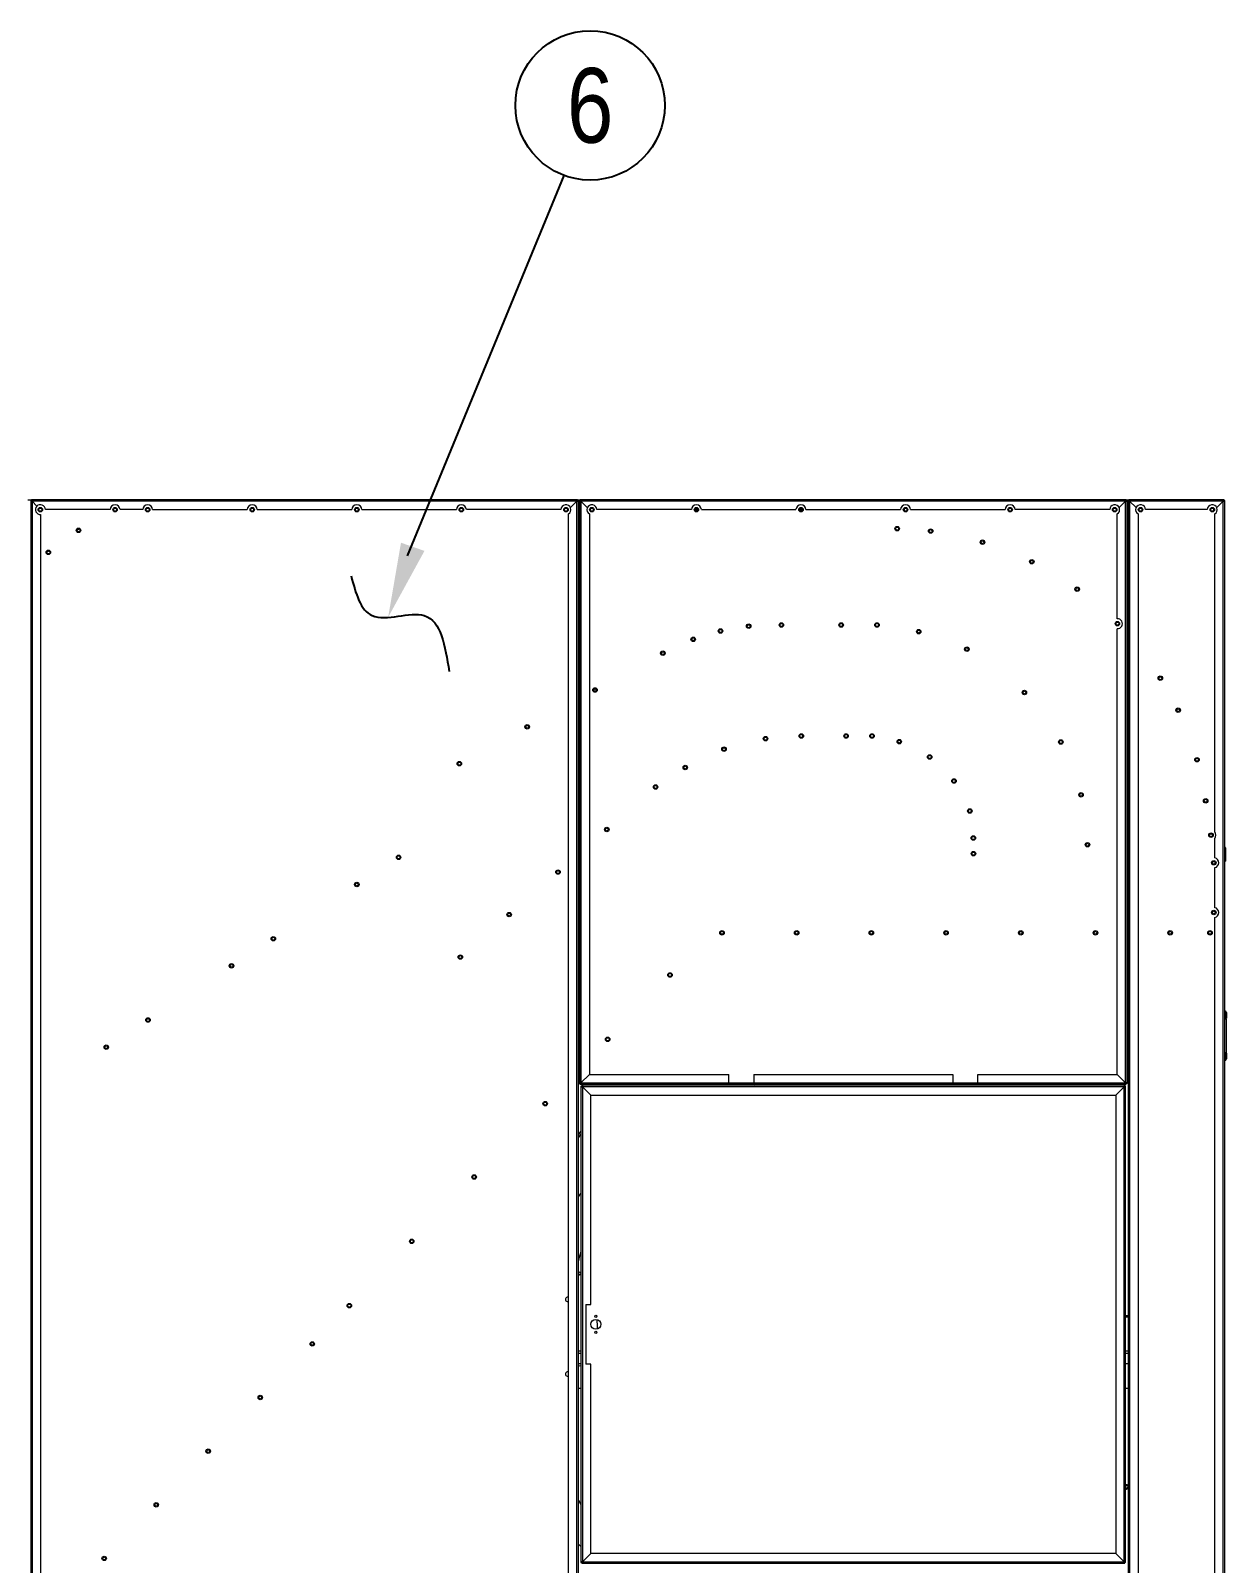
# Model space of a CAD drawing. Header units: millimetres. Extents: x -17070 to 41831, y -291348 to 30635.
# Drawn here: x 25119 to 27520, y 18287 to 21365 of the extents above; entities that cross this region are included whole.
import ezdxf
from ezdxf.enums import TextEntityAlignment as Align

# ---------------------------------------------------------------- set-up
doc = ezdxf.new("R2010")
doc.units = ezdxf.units.MM
doc.layers.add('냉각탑_dim', color=1, linetype='Continuous')
doc.layers.add('냉각탑_text', color=3, linetype='Continuous')
doc.styles.get("Standard").update_dxf_attribs({"font": 'arial.ttf'})

# ---------------------------------------------------------------- blocks, each defined once
blk = doc.blocks.new('1')
at = {"color": 7, "lineweight": 20, "ltscale": 0.003944}
blk.add_line((25113.6, 20422.7), (25120.7, 20422.7), dxfattribs=at)
at = {"color": 7, "lineweight": 20, "ltscale": 0.000888889}
for p, q in [((25119.1, 20421.1), (25120.7, 20421.1)), ((25119.1, 20419.6), (25120.7, 20419.6)), ((25120.7, 20422.7), (25120.7, 20421.1)), ((25122.2, 20422.7), (25122.2, 20421.1)), ((26216, 20422.7), (26216, 20421.1)), ((26217.5, 20422.7), (26217.5, 20421.1)), ((26219.1, 20421.1), (26217.5, 20421.1)), ((26219.1, 20419.6), (26217.5, 20419.6)), ((26221.1, 20421.1), (26222.7, 20421.1)), ((26221.1, 20419.6), (26222.7, 20419.6)), ((26222.7, 20422.7), (26222.7, 20421.1)), ((26224.2, 20422.7), (26224.2, 20421.1)), ((27318, 20422.7), (27318, 20421.1)), ((27319.5, 20422.7), (27319.5, 20421.1)), ((27321.1, 20421.1), (27319.5, 20421.1)), ((27321.1, 20419.6), (27319.5, 20419.6)), ((27323.1, 20421.1), (27324.7, 20421.1)), ((27323.1, 20419.6), (27324.7, 20419.6)), ((27324.7, 20422.7), (27324.7, 20421.1)), ((27326.2, 20422.7), (27326.2, 20421.1)), ((27514, 20422.7), (27514, 20421.1)), ((27515.5, 20422.7), (27515.5, 20421.1)), ((27517.1, 20421.1), (27515.5, 20421.1)), ((27517.1, 20419.6), (27515.5, 20419.6)), ((27517.1, 19696.6), (27518.7, 19696.6)), ((26221.1, 19251.8), (26222.7, 19251.8)), ((26221.1, 19250.3), (26222.7, 19250.3)), ((26222.7, 19248.7), (26222.7, 19250.3)), ((26224.1, 19245.1), (26225.7, 19245.1)), ((26224.1, 19243.6), (26225.7, 19243.6)), ((26224.2, 19248.7), (26224.2, 19250.3)), ((26225.7, 19246.7), (26225.7, 19245.1)), ((26227.2, 19246.7), (26227.2, 19245.1)), ((27315, 19246.7), (27315, 19245.1)), ((27316.5, 19246.7), (27316.5, 19245.1)), ((27318.1, 19245.1), (27316.5, 19245.1)), ((27318.1, 19243.6), (27316.5, 19243.6)), ((27318, 19248.7), (27318, 19250.3)), ((27321.1, 19251.8), (27319.5, 19251.8)), ((27321.1, 19250.3), (27319.5, 19250.3)), ((27319.5, 19248.7), (27319.5, 19250.3)), ((26224.1, 18289.8), (26225.7, 18289.8)), ((26224.1, 18288.3), (26225.7, 18288.3)), ((26225.7, 18286.7), (26225.7, 18288.3)), ((26227.2, 18286.7), (26227.2, 18288.3)), ((27315, 18286.7), (27315, 18288.3)), ((27318.1, 18289.8), (27316.5, 18289.8)), ((27316.5, 18286.7), (27316.5, 18288.3)), ((27318.1, 18288.3), (27316.5, 18288.3))]:
    blk.add_line(p, q, dxfattribs=at)
at = {"color": 7, "lineweight": 20, "ltscale": 0.000833333}
for p, q in [((25119.1, 20421.1), (25119.1, 20419.6)), ((25122.2, 20422.7), (25120.7, 20422.7)), ((25120.7, 20419.6), (25120.7, 20421.1)), ((25120.7, 20421.1), (25122.2, 20421.1)), ((25122.2, 20419.6), (25120.7, 20419.6)), ((26217.5, 20422.7), (26216, 20422.7)), ((26216, 20419.6), (26216, 20421.1)), ((26216, 20421.1), (26217.5, 20421.1)), ((26216, 20419.6), (26217.5, 20419.6)), ((26217.5, 20421.1), (26217.5, 20419.6)), ((26219.1, 20419.6), (26219.1, 20421.1)), ((26221.1, 20421.1), (26221.1, 20419.6)), ((26224.2, 20422.7), (26222.7, 20422.7)), ((26222.7, 20421.1), (26224.2, 20421.1)), ((26222.7, 20419.6), (26222.7, 20421.1)), ((26224.2, 20419.6), (26222.7, 20419.6)), ((27319.5, 20422.7), (27318, 20422.7)), ((27318, 20419.6), (27318, 20421.1)), ((27318, 20421.1), (27319.5, 20421.1)), ((27318, 20419.6), (27319.5, 20419.6)), ((27318, 20419.6), (27319.5, 20419.6)), ((27319.5, 20421.1), (27319.5, 20419.6)), ((27321.1, 20419.6), (27321.1, 20421.1)), ((27323.1, 20421.1), (27323.1, 20419.6)), ((27326.2, 20422.7), (27324.7, 20422.7)), ((27324.7, 20419.6), (27324.7, 20421.1)), ((27324.7, 20421.1), (27326.2, 20421.1)), ((27326.2, 20419.6), (27324.7, 20419.6)), ((27324.7, 20419.6), (27326.2, 20419.6)), ((27515.5, 20422.7), (27514, 20422.7)), ((27514, 20419.6), (27514, 20421.1)), ((27514, 20421.1), (27515.5, 20421.1)), ((27514, 20419.6), (27515.5, 20419.6)), ((27515.5, 20421.1), (27515.5, 20419.6)), ((27517.1, 20419.6), (27517.1, 20421.1)), ((26221.1, 19251.8), (26221.1, 19250.3)), ((26222.7, 19250.3), (26222.7, 19251.8)), ((26224.2, 19250.3), (26222.7, 19250.3)), ((26222.7, 19248.7), (26224.2, 19248.7)), ((26224.1, 19245.1), (26224.1, 19243.6)), ((26227.2, 19246.7), (26225.7, 19246.7)), ((26225.7, 19245.1), (26227.2, 19245.1)), ((26225.7, 19243.6), (26225.7, 19245.1)), ((26227.2, 19243.6), (26225.7, 19243.6)), ((27316.5, 19246.7), (27315, 19246.7)), ((27315, 19245.1), (27316.5, 19245.1)), ((27315, 19243.6), (27315, 19245.1)), ((27315, 19243.6), (27316.5, 19243.6)), ((27316.5, 19245.1), (27316.5, 19243.6)), ((27318, 19251.8), (27318, 19250.3)), ((27319.5, 19250.3), (27318, 19250.3)), ((27318, 19248.7), (27319.5, 19248.7)), ((27318.1, 19243.6), (27318.1, 19245.1)), ((27319.5, 19251.8), (27319.5, 19250.3)), ((27321.1, 19250.3), (27321.1, 19251.8)), ((26224.1, 18289.8), (26224.1, 18288.3)), ((26225.7, 18288.3), (26225.7, 18289.8)), ((26227.2, 18288.3), (26225.7, 18288.3)), ((26225.7, 18286.7), (26227.2, 18286.7)), ((27315, 18289.8), (27315, 18288.3)), ((27316.5, 18288.3), (27315, 18288.3)), ((27315, 18286.7), (27316.5, 18286.7)), ((27316.5, 18289.8), (27316.5, 18288.3)), ((27318.1, 18288.3), (27318.1, 18289.8))]:
    blk.add_line(p, q, dxfattribs=at)
at = {"color": 7, "lineweight": 20}
for p, q in [((25119.1, 20419.6), (25119.1, 17577.8)), ((26216, 20422.7), (25122.2, 20422.7)), ((25122.2, 20419.6), (25122.2, 17577.8)), ((26216, 20419.6), (25122.2, 20419.6)), ((26216, 17577.8), (26216, 20419.6)), ((26219.1, 17577.8), (26219.1, 20419.6)), ((26221.1, 20419.6), (26221.1, 19251.8)), ((27318, 20422.7), (26224.2, 20422.7)), ((27318, 20419.6), (26224.2, 20419.6)), ((26224.2, 20419.6), (26224.2, 19251.8)), ((27318, 19251.8), (27318, 20419.6)), ((27321.1, 19251.8), (27321.1, 20419.6)), ((27323.1, 20419.6), (27323.1, 17577.8)), ((27326.2, 20419.6), (27326.2, 17577.8)), ((27514, 17577.8), (27514, 20419.6)), ((27517.1, 17577.8), (27517.1, 20419.6)), ((25139.1, 20392.7), (25139.1, 18109.6)), ((26199.1, 17594.7), (26199.1, 20394)), ((26241.1, 20394), (26241.1, 19268.7)), ((27343.1, 20394), (27343.1, 17594.7)), ((27497.1, 17594.7), (27497.1, 19583.8)), ((26224.1, 19243.6), (26224.1, 18289.8)), ((26224.2, 19248.7), (27318, 19248.7)), ((27315, 19246.7), (26227.2, 19246.7)), ((27315, 19243.6), (26227.2, 19243.6)), ((26227.2, 19243.6), (26227.2, 18289.8)), ((27315, 18289.8), (27315, 19243.6)), ((27318.1, 18289.8), (27318.1, 19243.6)), ((26244.1, 19226.7), (27298.1, 19226.7)), ((27298.1, 19226.7), (27298.1, 18306.7)), ((26227.2, 18289.8), (27315, 18289.8)), ((26227.2, 18286.7), (27315, 18286.7)), ((27298.1, 18306.7), (26244.1, 18306.7))]:
    blk.add_line(p, q, dxfattribs=at)
at = {"color": 7, "lineweight": 20, "ltscale": 0.000833349}
for p, q in [((25120.7, 20419.6), (25122.2, 20419.6)), ((26222.7, 20419.6), (26224.2, 20419.6))]:
    blk.add_line(p, q, dxfattribs=at)
at = {"color": 7, "lineweight": 20, "ltscale": 0.001722}
for p, q in [((25122.2, 20419.6), (25122.2, 20422.7)), ((26224.2, 20419.6), (26224.2, 20422.7)), ((27326.2, 20419.6), (27326.2, 20422.7)), ((26224.2, 19251.8), (26221.1, 19251.8)), ((26224.2, 19251.8), (26224.2, 19248.7)), ((26227.2, 19243.6), (26227.2, 19246.7)), ((27318, 19251.8), (27321.1, 19251.8)), ((26227.2, 18289.8), (26224.1, 18289.8)), ((26227.2, 18289.8), (26227.2, 18286.7)), ((27315, 18289.8), (27318.1, 18289.8))]:
    blk.add_line(p, q, dxfattribs=at)
at = {"color": 7, "lineweight": 20, "ltscale": 0.007529}
blk.add_line((25131.8, 20410), (25122.2, 20419.6), dxfattribs=at)
blk.add_line((25131.8, 20410), (25122.2, 20419.6), dxfattribs=at)
at = {"color": 7, "lineweight": 20, "ltscale": 0.010045}
for p, q in [((26203.2, 20406.8), (26216, 20419.6)), ((26203.2, 20406.8), (26216, 20419.6)), ((26237, 20406.8), (26224.2, 20419.6)), ((26237, 20406.8), (26224.2, 20419.6)), ((27305.2, 20406.8), (27318, 20419.6)), ((27305.2, 20406.8), (27318, 20419.6)), ((27339, 20406.8), (27326.2, 20419.6)), ((27339, 20406.8), (27326.2, 20419.6)), ((27501.2, 20406.8), (27514, 20419.6)), ((27501.2, 20406.8), (27514, 20419.6))]:
    blk.add_line(p, q, dxfattribs=at)
at = {"color": 7, "lineweight": 20, "ltscale": 0.000833318}
blk.add_line((26216, 20419.6), (26217.5, 20419.6), dxfattribs=at)
at = {"color": 7, "lineweight": 20, "ltscale": 0.002889}
for p, q in [((26217.5, 20422.7), (26222.7, 20422.7)), ((27319.5, 20422.7), (27324.7, 20422.7))]:
    blk.add_line(p, q, dxfattribs=at)
at = {"color": 7, "lineweight": 20, "ltscale": 0.001111}
for p, q in [((26219.1, 20419.6), (26221.1, 20419.6)), ((27321.1, 20419.6), (27323.1, 20419.6)), ((26221.1, 20385.8), (26219.1, 20385.8)), ((26221.1, 20382.7), (26219.1, 20382.7)), ((26219.1, 20378.1), (26221.1, 20378.1)), ((26219.1, 20377.6), (26221.1, 20377.6)), ((27323.1, 20385.8), (27321.1, 20385.8)), ((27323.1, 20382.7), (27321.1, 20382.7)), ((26219.1, 20376), (26221.1, 20376)), ((27321.1, 19623.9), (27323.1, 19623.9)), ((27321.1, 19577), (27323.1, 19577)), ((27323.1, 19575.5), (27321.1, 19575.5)), ((27323.1, 19573.9), (27321.1, 19573.9)), ((27323.1, 19573.9), (27321.1, 19573.9)), ((27323.1, 19570.8), (27321.1, 19570.8)), ((27323.1, 19535), (27321.1, 19535)), ((27323.1, 19531.9), (27321.1, 19531.9)), ((27323.1, 19417.9), (27321.1, 19417.9)), ((27321.1, 19406), (27323.1, 19406)), ((27321.1, 19404.5), (27323.1, 19404.5)), ((27321.1, 19402.9), (27323.1, 19402.9)), ((27323.1, 19401.3), (27321.1, 19401.3)), ((27321.1, 19396.3), (27323.1, 19396.3)), ((27323.1, 19395.1), (27321.1, 19395.1)), ((27520.4, 19381.3), (27518.4, 19381.3)), ((27520.4, 19380.5), (27518.4, 19380.5)), ((27518.4, 19311.3), (27520.4, 19311.3)), ((27323.1, 19295.1), (27321.1, 19295.1))]:
    blk.add_line(p, q, dxfattribs=at)
at = {"color": 7, "lineweight": 20, "ltscale": 0.104333}
for p, q in [((27514, 20422.7), (27326.2, 20422.7)), ((27514, 20419.6), (27326.2, 20419.6))]:
    blk.add_line(p, q, dxfattribs=at)
at = {"color": 7, "lineweight": 20, "ltscale": 0.072222}
blk.add_line((25278.6, 20402.7), (25148.6, 20402.7), dxfattribs=at)
at = {"color": 7, "lineweight": 20, "ltscale": 0.025278}
blk.add_line((25344.1, 20402.7), (25298.6, 20402.7), dxfattribs=at)
at = {"color": 7, "lineweight": 20, "ltscale": 0.105556}
for p, q in [((25364.1, 20402.7), (25554.1, 20402.7)), ((25574.1, 20402.7), (25764.1, 20402.7)), ((25784.1, 20402.7), (25974.1, 20402.7)), ((26184.1, 20402.7), (25994.1, 20402.7)), ((26446.1, 20402.7), (26256.1, 20402.7)), ((26466.1, 20402.7), (26656.1, 20402.7)), ((26676.1, 20402.7), (26866.1, 20402.7)), ((26886.1, 20402.7), (27076.1, 20402.7)), ((27286.1, 20402.7), (27096.1, 20402.7))]:
    blk.add_line(p, q, dxfattribs=at)
at = {"color": 7, "lineweight": 20, "ltscale": 0.00315}
for p, q in [((26453.2, 20403.7), (26458.9, 20403.7)), ((26663.2, 20403.7), (26668.9, 20403.7))]:
    blk.add_line(p, q, dxfattribs=at)
at = {"color": 7, "lineweight": 20, "ltscale": 0.003136}
for p, q in [((26453.2, 20401.7), (26458.9, 20401.7)), ((26663.2, 20401.7), (26668.9, 20401.7))]:
    blk.add_line(p, q, dxfattribs=at)
at = {"color": 7, "lineweight": 20, "ltscale": 0.001812}
for p, q in [((26454.4, 20400.2), (26457.7, 20400.2)), ((26664.4, 20400.2), (26667.7, 20400.2))]:
    blk.add_line(p, q, dxfattribs=at)
at = {"color": 7, "lineweight": 20, "ltscale": 0.002485}
blk.add_line((26874.1, 20400.4), (26874.1, 20404.9), dxfattribs=at)
at = {"color": 7, "lineweight": 20, "ltscale": 0.11685}
blk.add_line((27301.1, 20183.7), (27301.1, 20394), dxfattribs=at)
at = {"color": 7, "lineweight": 20, "ltscale": 0.068889}
blk.add_line((27482.1, 20402.7), (27358.1, 20402.7), dxfattribs=at)
at = {"color": 7, "lineweight": 20, "ltscale": 0.354778}
blk.add_line((27497.1, 19755.4), (27497.1, 20394), dxfattribs=at)
at = {"color": 7, "lineweight": 20, "ltscale": 0.00282}
for p, q in [((25216.3, 20364), (25212.2, 20361)), ((25155.6, 20319.9), (25151.5, 20316.9))]:
    blk.add_line(p, q, dxfattribs=at)
at = {"color": 7, "lineweight": 20, "ltscale": 0.497241}
blk.add_line((27301.1, 19268.7), (27301.1, 20163.7), dxfattribs=at)
at = {"color": 7, "lineweight": 20, "ltscale": 0.001525}
for p, q in [((27323.1, 20180.9), (27321.1, 20182.8)), ((27323.1, 20176.7), (27321.1, 20178.6)), ((27323.1, 20126), (27321.1, 20127.9))]:
    blk.add_line(p, q, dxfattribs=at)
at = {"color": 7, "lineweight": 20, "ltscale": 0.001265}
for p, q in [((26219.1, 20045.1), (26221.1, 20046.2)), ((26219.1, 20041.6), (26221.1, 20042.7)), ((26219.1, 19999.6), (26221.1, 20000.7))]:
    blk.add_line(p, q, dxfattribs=at)
at = {"color": 7, "lineweight": 20, "ltscale": 0.003257}
blk.add_line((26251.9, 20043.5), (26251.9, 20037.6), dxfattribs=at)
at = {"color": 7, "lineweight": 20, "ltscale": 0.001473}
for p, q in [((26221.1, 19738.9), (26219.1, 19737.1)), ((26221.1, 19734.8), (26219.1, 19733)), ((26221.1, 19685.8), (26219.1, 19684.1))]:
    blk.add_line(p, q, dxfattribs=at)
at = {"color": 7, "lineweight": 20, "ltscale": 0.021651}
blk.add_line((27497.1, 19703.4), (27497.1, 19742.3), dxfattribs=at)
at = {"color": 7, "lineweight": 20, "ltscale": 0.014944}
blk.add_line((27518.7, 19723.5), (27518.7, 19696.6), dxfattribs=at)
at = {"color": 7, "lineweight": 20, "ltscale": 0.044669}
blk.add_line((27497.1, 19603.4), (27497.1, 19683.8), dxfattribs=at)
at = {"color": 7, "lineweight": 20, "ltscale": 0.006389}
for p, q in [((27518.4, 19392.8), (27518.4, 19381.3)), ((27520.4, 19392.8), (27520.4, 19381.3)), ((27518.4, 19311.3), (27518.4, 19299.8)), ((27520.4, 19311.3), (27520.4, 19299.8))]:
    blk.add_line(p, q, dxfattribs=at)
at = {"color": 7, "lineweight": 20, "ltscale": 0.000722222}
blk.add_line((27517.1, 19380.5), (27518.4, 19380.5), dxfattribs=at)
at = {"color": 7, "lineweight": 20, "ltscale": 0.001833}
for p, q in [((27520.4, 19380.5), (27517.1, 19380.5)), ((27520.4, 19312.1), (27517.1, 19312.1))]:
    blk.add_line(p, q, dxfattribs=at)
at = {"color": 7, "lineweight": 20, "ltscale": 0.002333}
for p, q in [((27520.4, 19376.3), (27520.4, 19380.5)), ((27520.4, 19312.1), (27520.4, 19316.3))]:
    blk.add_line(p, q, dxfattribs=at)
at = {"color": 7, "lineweight": 20, "ltscale": 0.038}
blk.add_line((27520.4, 19312.1), (27520.4, 19380.5), dxfattribs=at)
at = {"color": 7, "lineweight": 20, "ltscale": 0.005556}
for p, q in [((27520.4, 19366.3), (27520.4, 19376.3)), ((27520.4, 19356.3), (27520.4, 19366.3)), ((27520.4, 19346.3), (27520.4, 19356.3)), ((27520.4, 19336.3), (27520.4, 19346.3)), ((27520.4, 19326.3), (27520.4, 19336.3)), ((27520.4, 19316.3), (27520.4, 19326.3)), ((26234.1, 18806.7), (26244.1, 18806.7)), ((26244.1, 18686.7), (26234.1, 18686.7)), ((26219.1, 18413.2), (26224.1, 18404.6)), ((26219.1, 18413.2), (26224.1, 18404.6))]:
    blk.add_line(p, q, dxfattribs=at)
at = {"color": 7, "lineweight": 20, "ltscale": 0.001596}
for p, q in [((26221.1, 19310.6), (26219.1, 19308.5)), ((26221.1, 19305.5), (26219.1, 19303.5)), ((26221.1, 19255.3), (26219.1, 19253.2))]:
    blk.add_line(p, q, dxfattribs=at)
at = {"color": 7, "lineweight": 20, "ltscale": 0.013278}
for p, q in [((26241.1, 19268.7), (26224.2, 19251.8)), ((26224.2, 19251.8), (26241.1, 19268.7)), ((27301.1, 19268.7), (27318, 19251.8)), ((27318, 19251.8), (27301.1, 19268.7)), ((26227.2, 19243.6), (26244.1, 19226.7)), ((26244.1, 19226.7), (26227.2, 19243.6)), ((27298.1, 19226.7), (27315, 19243.6)), ((27315, 19243.6), (27298.1, 19226.7)), ((26244.1, 18306.7), (26227.2, 18289.8)), ((26227.2, 18289.8), (26244.1, 18306.7)), ((27315, 18289.8), (27298.1, 18306.7)), ((27298.1, 18306.7), (27315, 18289.8))]:
    blk.add_line(p, q, dxfattribs=at)
at = {"color": 7, "lineweight": 20, "ltscale": 0.155556}
for p, q in [((26241.1, 19268.7), (26521.1, 19268.7)), ((27021.1, 19268.7), (27301.1, 19268.7))]:
    blk.add_line(p, q, dxfattribs=at)
at = {"color": 7, "lineweight": 20, "ltscale": 0.009389}
for p, q in [((26521.1, 19251.8), (26521.1, 19268.7)), ((26571.1, 19268.7), (26571.1, 19251.8)), ((26971.1, 19268.7), (26971.1, 19251.8)), ((27021.1, 19251.8), (27021.1, 19268.7))]:
    blk.add_line(p, q, dxfattribs=at)
at = {"color": 7, "lineweight": 20, "ltscale": 0.222222}
for p, q in [((26571.1, 19268.7), (26971.1, 19268.7)), ((26571.1, 19251.8), (26971.1, 19251.8))]:
    blk.add_line(p, q, dxfattribs=at)
at = {"color": 7, "lineweight": 20, "ltscale": 0.001632}
blk.add_line((26221.1, 19250.3), (26219.1, 19248.2), dxfattribs=at)
at = {"color": 7, "lineweight": 20, "ltscale": 0.164944}
for p, q in [((26224.2, 19251.8), (26521.1, 19251.8)), ((27021.1, 19251.8), (27318, 19251.8))]:
    blk.add_line(p, q, dxfattribs=at)
at = {"color": 7, "lineweight": 20, "ltscale": 0.00139}
for p, q in [((26293.7, 19246.7), (26295.3, 19248.7)), ((26298.1, 19246.7), (26299.6, 19248.7)), ((26387.6, 19246.7), (26389.1, 19248.7)), ((26387.6, 19246.7), (26389.1, 19248.7))]:
    blk.add_line(p, q, dxfattribs=at)
at = {"color": 7, "lineweight": 20, "ltscale": 0.027778}
for p, q in [((26521.1, 19251.8), (26571.1, 19251.8)), ((26521.1, 19251.8), (26571.1, 19251.8)), ((26971.1, 19251.8), (27021.1, 19251.8)), ((26971.1, 19251.8), (27021.1, 19251.8))]:
    blk.add_line(p, q, dxfattribs=at)
at = {"color": 7, "lineweight": 20, "ltscale": 0.233333}
blk.add_line((26244.1, 18806.7), (26244.1, 19226.7), dxfattribs=at)
at = {"color": 7, "lineweight": 20, "ltscale": 0.004623}
for p, q in [((26219.1, 19147.3), (26224.1, 19154)), ((26219.1, 19141.5), (26224.1, 19148.2)), ((26219.1, 19022.5), (26224.1, 19029.2)), ((26219.1, 19022.5), (26224.1, 19029.2))]:
    blk.add_line(p, q, dxfattribs=at)
at = {"color": 7, "lineweight": 20, "ltscale": 0.066667}
blk.add_line((26234.1, 18806.7), (26234.1, 18686.7), dxfattribs=at)
at = {"color": 7, "lineweight": 20, "ltscale": 0.002778}
for p, q in [((27318.1, 18784.5), (27323.1, 18784.5)), ((27323.1, 18782.9), (27318.1, 18782.9)), ((27318.1, 18782.9), (27323.1, 18782.9)), ((27323.1, 18781.3), (27318.1, 18781.3)), ((26224.1, 18712.8), (26219.1, 18712.8)), ((26224.1, 18708.1), (26219.1, 18708.1)), ((26219.1, 18687.8), (26224.1, 18687.8)), ((27323.1, 18712.8), (27318.1, 18712.8)), ((27323.1, 18708.1), (27318.1, 18708.1)), ((27318.1, 18687.8), (27323.1, 18687.8)), ((26224.1, 18637.8), (26219.1, 18637.8)), ((27323.1, 18637.8), (27318.1, 18637.8))]:
    blk.add_line(p, q, dxfattribs=at)
at = {"color": 7, "lineweight": 20, "ltscale": 0.211111}
blk.add_line((26244.1, 18306.7), (26244.1, 18686.7), dxfattribs=at)
at = {"color": 7, "lineweight": 20, "ltscale": 0.003928}
blk.add_line((26224.1, 18320.5), (26219.1, 18325.5), dxfattribs=at)
at = {"color": 7, "lineweight": 20}
for centre, radius in [((25138.6, 20402.7), 4.5), ((25288.6, 20402.7), 4.5), ((25354.1, 20402.7), 4.5), ((25564.1, 20402.7), 4.5), ((25774.1, 20402.7), 4.5), ((25984.1, 20402.7), 4.5), ((26194.1, 20402.7), 4.5), ((26246.1, 20402.7), 4.5), ((26456.1, 20402.7), 4.5), ((26666.1, 20402.7), 4.5), ((26876.1, 20402.7), 4.5), ((27086.1, 20402.7), 4.5), ((27296.1, 20402.7), 4.5), ((27348.1, 20402.7), 4.5), ((27492.1, 20402.7), 4.5), ((25138.6, 20402.7), 3), ((25288.6, 20402.7), 3), ((25354.1, 20402.7), 3), ((25564.1, 20402.7), 3), ((25774.1, 20402.7), 3), ((25984.1, 20402.7), 3), ((26194.1, 20402.7), 3), ((26246.1, 20402.7), 3), ((26456.1, 20402.7), 3), ((26666.1, 20402.7), 3), ((26876.1, 20402.7), 3), ((27086.1, 20402.7), 3), ((27296.1, 20402.7), 3), ((27348.1, 20402.7), 3), ((27492.1, 20402.7), 3), ((25215.2, 20361.2), 4.5), ((25215.2, 20361.2), 3), ((26859.3, 20364.5), 4.5), ((26859.3, 20364.5), 3), ((26926.5, 20359.7), 4.5), ((26926.5, 20359.7), 3), ((25154.5, 20317.1), 4.5), ((25154.5, 20317.1), 3), ((27030.6, 20337.3), 4.5), ((27030.6, 20337.3), 3), ((27129.6, 20298.1), 4.5), ((27129.6, 20298.1), 3), ((27220.8, 20243.1), 4.5), ((27220.8, 20243.1), 3), ((26504.5, 20159), 4.5), ((26504.5, 20159), 3), ((26561.1, 20168.6), 4.5), ((26561.1, 20168.6), 3), ((26626.8, 20171), 4.5), ((26626.8, 20171), 3), ((26746.8, 20171), 4.5), ((26746.8, 20171), 3), ((26818.8, 20171), 4.5), ((26818.8, 20171), 3), ((26902.6, 20157.8), 4.5), ((26902.6, 20157.8), 3), ((27301.6, 20173.7), 4.5), ((27301.6, 20173.7), 3), ((26449.7, 20142.4), 4.5), ((26449.7, 20142.4), 3), ((26388.7, 20114.5), 4.5), ((26388.7, 20114.5), 3), ((26999.3, 20122.6), 4.5), ((26999.3, 20122.6), 3), ((27387.7, 20064.2), 4.5), ((26252.5, 20040.6), 4.5), ((26252.5, 20040.6), 3), ((27114.8, 20035.6), 4.5), ((27114.8, 20035.6), 3), ((27387.7, 20064.2), 3), ((27423.6, 20000), 4.5), ((27423.6, 20000), 3), ((26116.3, 19966.6), 4.5), ((26116.3, 19966.6), 3), ((26595, 19942.9), 4.5), ((26595, 19942.9), 3), ((26666.7, 19948.1), 4.5), ((26666.7, 19948.1), 3), ((26756.7, 19948.1), 4.5), ((26756.7, 19948.1), 3), ((26808.7, 19948.1), 4.5), ((26808.7, 19948.1), 3), ((26511.5, 19921.6), 4.5), ((26511.5, 19921.6), 3), ((26863.5, 19936.9), 4.5), ((26863.5, 19936.9), 3), ((27188, 19936), 4.5), ((27188, 19936), 3), ((25980.1, 19892.6), 4.5), ((25980.1, 19892.6), 3), ((26433.7, 19885), 4.5), ((26433.7, 19885), 3), ((26924.5, 19905.9), 4.5), ((26924.5, 19905.9), 3), ((27461.4, 19900.5), 4.5), ((27461.4, 19900.5), 3), ((26973.3, 19857.8), 4.5), ((26973.3, 19857.8), 3), ((26374.1, 19845.7), 4.5), ((26374.1, 19845.7), 3), ((27228.6, 19830), 4.5), ((27228.6, 19830), 3), ((27478.9, 19818.1), 4.5), ((27005.2, 19797.5), 4.5), ((27005.2, 19797.5), 3), ((27478.9, 19818.1), 3), ((26276.1, 19760.3), 4.5), ((26276.1, 19760.3), 3), ((27012.2, 19743.4), 4.5), ((27012.2, 19743.4), 3), ((27241.5, 19729.8), 4.5), ((27241.5, 19729.8), 3), ((27489.5, 19748.9), 4.5), ((27489.5, 19748.9), 3), ((25858, 19704.4), 4.5), ((25858, 19704.4), 3), ((27012.5, 19711.9), 4.5), ((27012.5, 19711.9), 3), ((26178.1, 19674.9), 4.5), ((26178.1, 19674.9), 3), ((27495.1, 19693.6), 4.5), ((27495.1, 19693.6), 3), ((25774.1, 19650), 4.5), ((25774.1, 19650), 3), ((26080, 19589.5), 4.5), ((26080, 19589.5), 3), ((27495.1, 19593.6), 4.5), ((27495.1, 19593.6), 3), ((25606.4, 19541), 4.5), ((26507.5, 19552.9), 4.5), ((26507.5, 19552.9), 3), ((26657.5, 19552.9), 4.5), ((26657.5, 19552.9), 3), ((26807.5, 19552.9), 4.5), ((26807.5, 19552.9), 3), ((26957.5, 19552.9), 4.5), ((26957.5, 19552.9), 3), ((27107.5, 19552.9), 4.5), ((27107.5, 19552.9), 3), ((27257.5, 19552.9), 4.5), ((27257.5, 19552.9), 3), ((27407.5, 19552.9), 4.5), ((27407.5, 19552.9), 3), ((27487.5, 19552.9), 4.5), ((27487.5, 19552.9), 3), ((25606.4, 19541), 3), ((25522.5, 19486.6), 4.5), ((25522.5, 19486.6), 3), ((25982, 19504.2), 4.5), ((25982, 19504.2), 3), ((26403.1, 19468.1), 4.5), ((26403.1, 19468.1), 3), ((25354.8, 19377.7), 4.5), ((25354.8, 19377.7), 3), ((26277.8, 19338.9), 4.5), ((26277.8, 19338.9), 3), ((25270.9, 19323.2), 4.5), ((25270.9, 19323.2), 3), ((26152.5, 19209.7), 4.5), ((26152.5, 19209.7), 3), ((26009.7, 19062.5), 4.5), ((26009.7, 19062.5), 3), ((25884.4, 18933.3), 4.5), ((25884.4, 18933.3), 3), ((25759.1, 18804.1), 4.5), ((25759.1, 18804.1), 3), ((26254.1, 18766.7), 10), ((26254.1, 18782.9), 2.25), ((26254.1, 18750.5), 2.25), ((25684.6, 18727.3), 4.5), ((25684.6, 18727.3), 3), ((25580.2, 18619.6), 4.5), ((25580.2, 18619.6), 3), ((25475.7, 18512), 4.5), ((25475.7, 18512), 3), ((25371.3, 18404.3), 4.5), ((25371.3, 18404.3), 3), ((25266.8, 18296.6), 4.5), ((25266.8, 18296.6), 3)]:
    blk.add_circle(centre, radius, dxfattribs=at)
for centre, radius, start, end in [((25138.6, 20402.7), 10, 0, 272.8656), ((25288.6, 20402.7), 10, 0, 180), ((25308, 20419.6), 3.1, 89.7397, 90), ((25318.2, 20419.6), 3.1, 90, 90.2603), ((25354.1, 20402.7), 10, 360, 180), ((25564.1, 20402.7), 10, 360, 180), ((25774.1, 20402.7), 10, 360, 180), ((25984.1, 20402.7), 10, 0, 180), ((26194.1, 20402.7), 10, 300, 180), ((26246.1, 20402.7), 10, 0, 239.9997), ((26412, 20419.6), 3.1, 89.7397, 90), ((26420.2, 20419.6), 3.1, 90, 90.2603), ((26456.1, 20402.7), 10, 0, 180), ((26666.1, 20402.7), 10, 360, 180), ((26876.1, 20402.7), 10, 360, 180), ((27086.1, 20402.7), 10, 360, 180), ((27296.1, 20402.7), 10, 300.0003, 180), ((27348.1, 20402.7), 10, 0, 240), ((27492.1, 20402.7), 10, 300, 180), ((27514, 20419.6), 3.1, 89.7307, 90), ((27514, 20419.6), 1.5, 360, 89.6129), ((27514, 20419.6), 3.1, 28.9378, 61.0622), ((27514, 20419.6), 3.1, 360, 0.2618), ((27301.6, 20173.7), 10, 267.1352, 92.8648), ((26851.5, 19723.8), 660.3, 44.432, 44.6794), ((27489.5, 19748.9), 10, 319.1416, 40.8584), ((27495.1, 19693.6), 10, 281.5372, 78.4628), ((27515.6, 19723.5), 3.1, 0, 61.0615), ((27495.1, 19593.6), 10, 281.5372, 78.4628), ((27514, 19531.9), 3.1, 359.7467, 0), ((27516.9, 19392.8), 3.5, 0, 86.7271), ((27516.9, 19392.8), 1.5, 0, 82.3445), ((27516.9, 19299.8), 1.5, 277.6555, 0), ((27516.9, 19299.8), 3.5, 273.2729, 0), ((26572.8, 19249.5), 4.5, 190.7006, 219.059), ((26572.8, 19249.5), 3, 196.1717, 250.9411), ((26572.8, 19249.5), 3, 289.0589, 343.8283), ((26572.8, 19249.5), 4.5, 320.941, 349.2994), ((26688.6, 19245.3), 4.5, 131.1148, 162.0041), ((26688.6, 19245.3), 3, 27.6081, 152.3919), ((26688.6, 19245.3), 4.5, 17.9959, 48.8852), ((26663.4, 18782.9), 458, 163.571, 165.9508), ((26221.6, 18868.7), 2.5, 13.3914, 346.6086), ((26221.6, 18868.7), 2.5, 141.7543, 321.7543), ((26197.5, 18816.7), 4.5, 69.1729, 290.8271), ((26663.4, 18782.9), 407.2, 179.8866, 180.1134), ((26663.4, 18782.9), 407.2, 180.9054, 183.6278), ((26222.4, 18693.6), 10, 250.5261, 279.5915), ((26197.5, 18666.7), 4.5, 69.1729, 290.8271), ((27319, 18440.2), 4.5, 25.0674, 101.8471), ((27319, 18440.2), 3, 252.0641, 107.9358), ((27319, 18440.2), 4.5, 258.1529, 334.9326)]:
    blk.add_arc(centre, radius, start, end, dxfattribs=at)
at = {"layer": '냉각탑_dim', "lineweight": -3}
blk.add_spline([(25762.7, 20269.5), (25805.1, 20189.9), (25909.6, 20189.9), (25959.4, 20078)], degree=3, dxfattribs=at)
blk.add_solid([(25910, 20319.9), (25837, 20186.5), (25862.8, 20336.3)], dxfattribs=at)

msp = doc.modelspace()

# ---------------------------------------------------------------- linework, layer by layer
at = {"layer": '냉각탑_dim', "linetype": 'ByBlock', "lineweight": -3}
msp.add_lwpolyline([(25875.6, 20310.3), (26190.5, 21074)], dxfattribs=at)
msp.add_circle((26242.7, 21214.6), 150, dxfattribs=at)

# ---------------------------------------------------------------- block references
msp.add_blockref('1', (0, 0))

# ---------------------------------------------------------------- texts
at = {"layer": '냉각탑_text', "width": 0.8}
msp.add_text('6', height=150, dxfattribs=at).set_placement((26242.7, 21214.6), align=Align.MIDDLE_CENTER)

doc.saveas('drawing.dxf')
